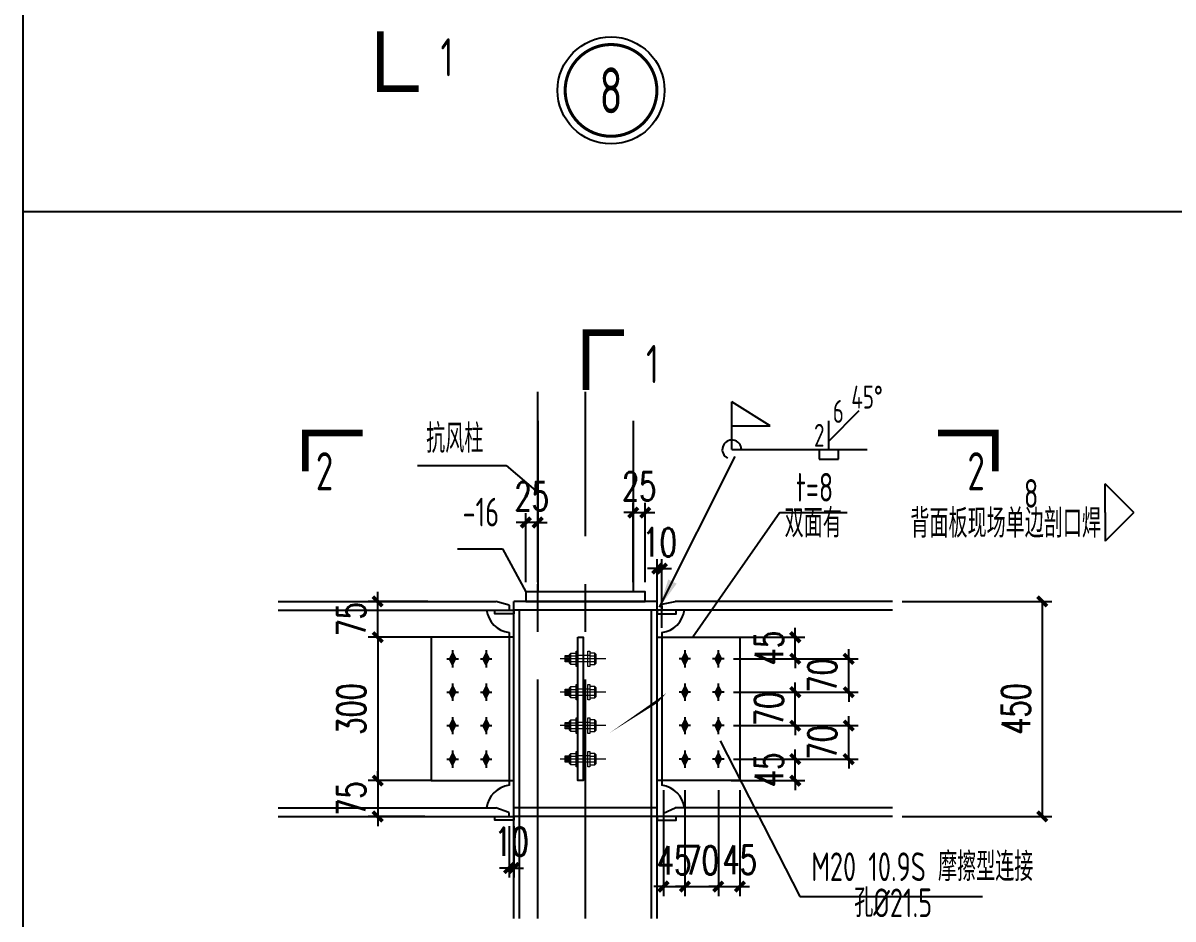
# Model space of a CAD drawing. Extents: x 180850 to 1399066, y 113487 to 334416.
# Drawn here: x 1336125 to 1348159, y 140558 to 149933 of the extents above; entities that cross this region are included whole.
import ezdxf
from ezdxf.enums import TextEntityAlignment as Align

# ---------------------------------------------------------------- set-up
doc = ezdxf.new("R2010")
doc.units = 0
doc.header["$LTSCALE"] = 1000
doc.linetypes.add('0$0$CENTERX2', pattern=[4, 2.5, -0.5, 0.5, -0.5])
doc.linetypes.add('ACAD_ISO02W100', pattern=[15, 12, -3])
doc.layers.add('6', color=253, linetype='Continuous', lineweight=13)
doc.layers.add('螺栓', color=15, linetype='Continuous', lineweight=18)
for name, color, linetype in [('AXIS', 3, 'Continuous'), ('BOLT', 251, 'Continuous'), ('DOTE', 1, 'Continuous'), ('GL', 150, 'Continuous'), ('GZ', 50, 'Continuous'), ('PUB_DIM', 3, 'Continuous'), ('PUB_TEXT', 7, 'Continuous'), ('PZ', 202, 'Continuous'), ('TEXT', 7, 'Continuous'), ('THIN', 7, 'Continuous'), ('WELD', 7, 'Continuous'), ('YCX', 90, 'Continuous')]:
    doc.layers.add(name, color=color, linetype=linetype)
doc.styles.add('_TCH_DIM_T3', font='SIMPLEX', dxfattribs={"width": 0.705882, "bigfont": 'GBCBIG'})
doc.styles.get("Standard").update_dxf_attribs({"font": 'gbenor.shx', "bigfont": 'gbcbig.shx'})
doc.styles.add('TSSD_Label', font='tssdeng.shx', dxfattribs={"width": 0.7, "bigfont": 'hztxt.shx'})
doc.styles.add('TSSD_Norm', font='tssdeng.shx', dxfattribs={"bigfont": 'hztxt.shx'})
doc.styles.add('TSSD_Num', font='Tssdeng.shx', dxfattribs={"width": 0.7, "bigfont": 'hztxt.shx'})
doc.styles.add('标准字体', font='tssdeng.shx', dxfattribs={"width": 0.7, "bigfont": 'tssdchn.shx'})
doc.dimstyles.new('TCH_100_5', dxfattribs={"dimtxt": 297.5, "dimasz": 100, "dimexe": 100, "dimexo": 100, "dimgap": 126.25, "dimtad": 1, "dimdec": 0, "dimlfac": 0.2, "dimzin": 0, "dimdsep": 46, "dimtxsty": '_TCH_DIM_T3', "dimblk": 'ARCHTICK', "dimcen": 0.09, "dimclrd": 126, "dimclre": 126, "dimclrt": 7, "dimazin": 2, "dimtfac": 1, "dimtdec": 0, "dimtix": 1, "dimtmove": 2, "dimatfit": 3, "dimfxl": 1, "dimtolj": 1, "dimtzin": 0, "dimarcsym": 0})
doc.dimstyles.new('TSSD_LEADER_STYLE_300.0', dxfattribs={"dimtxt": 0.18, "dimasz": 300, "dimexe": 0.18, "dimexo": 0.0625, "dimgap": 0.09, "dimtad": 0, "dimtih": 1, "dimtoh": 1, "dimdec": 4, "dimzin": 0, "dimdsep": 46, "dimtxsty": 'Standard', "dimcen": 0.09, "dimadec": 0, "dimazin": 0, "dimtfac": 1, "dimtdec": 4, "dimtofl": 0, "dimtmove": 0, "dimatfit": 3, "dimfxl": 1, "dimtolj": 1, "dimtzin": 0, "dimarcsym": 0})
pattern_1 = [(90, (1562826.216, -429073.747), (-21.2343996, 9e-12), []), (90, (1562815.599, -429073.747), (-21.2343996, 9e-12), [10.6171998, -5.3085999])]
pattern_2 = [(90, (1562826.216, -429073.747), (-21.2343996, 9e-12), []), (90, (1562815.599, -429073.747), (-21.2343996, 9e-12), [10.6171998, -5.3085999])]
pattern_3 = [(90, (1562826.216, -430123.747), (-21.2343996, 9e-12), []), (90, (1562815.599, -430123.747), (-21.2343996, 9e-12), [10.6171998, -5.3085999])]
pattern_4 = [(90, (1562826.216, -430123.747), (-21.2343996, 9e-12), []), (90, (1562815.599, -430123.747), (-21.2343996, 9e-12), [10.6171998, -5.3085999])]
pattern_5 = [(90, (1562826.216, -429423.747), (-21.2343996, 9e-12), []), (90, (1562815.599, -429423.747), (-21.2343996, 9e-12), [10.6171998, -5.3085999])]
pattern_6 = [(90, (1562826.216, -429423.747), (-21.2343996, 9e-12), []), (90, (1562815.599, -429423.747), (-21.2343996, 9e-12), [10.6171998, -5.3085999])]
pattern_7 = [(90, (1562826.216, -429773.747), (-21.2343996, 9e-12), []), (90, (1562815.599, -429773.747), (-21.2343996, 9e-12), [10.6171998, -5.3085999])]
pattern_8 = [(90, (1562826.216, -429773.747), (-21.2343996, 9e-12), []), (90, (1562815.599, -429773.747), (-21.2343996, 9e-12), [10.6171998, -5.3085999])]

# ---------------------------------------------------------------- blocks, each defined once
blk = doc.blocks.new('ts_idx2')
at = {"color": 0, "linetype": 'ByBlock', "lineweight": -2, "const_width": 0.0333}
blk.add_lwpolyline([(-0.5, 0, 1), (0.5, 0, 1)], format="xyb", close=True, dxfattribs=at)
at = {"color": 0, "linetype": 'ByBlock', "lineweight": -2}
blk.add_circle((0, 0), 0.583, dxfattribs=at)
at = {"color": 0, "linetype": 'ByBlock', "lineweight": -2, "style": 'TSSD_Num', "width": 0.7}
blk.add_attdef('A', text='', height=0.5, dxfattribs=at).set_placement((0, 0), align=Align.MIDDLE_CENTER)
blk = doc.blocks.new('_WELD001')
at = {"linetype": 'ByBlock'}
h = blk.add_hatch(color=0, dxfattribs=at)
h.paths.add_polyline_path([(0.8, 0.5), (0, 1), (0, 0.5)], flags=16)
edge = h.paths.add_edge_path()
edge.add_line((0.8, 0.5), (0, 1))
edge.add_line((0, 0.5), (0.8, 0.5))
edge.add_line((0, 0), (0, 1))
at = {"color": 0, "linetype": 'ByBlock'}
for p, q in [((0, 0), (0, 1)), ((0.8, 0.5), (0, 1)), ((0, 0.5), (0.8, 0.5))]:
    blk.add_line(p, q, dxfattribs=at)
blk = doc.blocks.new('_WELD008')
at = {"color": 0, "linetype": 'ByBlock'}
for p, q in [((0, 0.3), (1.061, 1.361)), ((0, 0), (0, 1))]:
    blk.add_line(p, q, dxfattribs=at)
for tag, p in [('C', (1.286, 1.416)), ('B', (0.288, 0.856)), ('A', (-0.303, -0.009))]:
    blk.add_attdef(tag, text='', height=0.8, dxfattribs=at).set_placement(p, align=Align.CENTER)
blk = doc.blocks.new('_WELD002')
at = {"color": 0, "linetype": 'ByBlock'}
for p, q in [((0.5, 1), (0, 1)), ((0.5, 0), (0.5, 1)), ((0, 0), (0.5, 0))]:
    blk.add_line(p, q, dxfattribs=at)
blk = doc.blocks.new('_ArchTick')
at = {"color": 0, "linetype": 'ByBlock', "const_width": 0.4}
blk.add_lwpolyline([(-0.5, -0.5), (0.5, 0.5)], dxfattribs=at)
blk = doc.blocks.new('*D1509')
at = {"layer": 'AXIS', "color": 126, "linetype": 'ByBlock', "lineweight": -2, "transparency": 16777216}
for p, q in [((1345325, 143881), (1346891, 143881)), ((1346791, 143881), (1346791, 141631)), ((1345325, 141631), (1346891, 141631))]:
    blk.add_line(p, q, dxfattribs=at)
at = {"layer": 'Defpoints', "color": 0, "linetype": 'ByBlock', "transparency": 16777216}
for p in [(1345225, 143881), (1345225, 141631), (1346791, 141631)]:
    blk.add_point(p, dxfattribs=at)
at = {"layer": 'AXIS', "color": 126, "linetype": 'ByBlock', "lineweight": -2, "transparency": 16777216, "xscale": 100, "yscale": 100, "zscale": 100}
for p, rotation in [((1346791, 143881), 90), ((1346791, 141631), 270)]:
    blk.add_blockref('_ArchTick', p, dxfattribs=dict(at, rotation=rotation))
at = {"layer": 'AXIS', "color": 7, "linetype": 'ByBlock', "transparency": 16777216, "insert": (1346516, 142756), "char_height": 297.5, "attachment_point": 5, "rotation": 90, "style": '_TCH_DIM_T3'}
blk.add_mtext('\\A1;450', dxfattribs=at)
blk = doc.blocks.new('*D1510')
at = {"layer": 'AXIS', "color": 126, "linetype": 'ByBlock', "lineweight": -2, "transparency": 16777216}
for p, q in [((1342826, 141906), (1342826, 140797)), ((1343051, 141906), (1343051, 140797)), ((1342826, 140897), (1342726, 140897)), ((1342826, 140897), (1343051, 140897)), ((1343051, 140897), (1343151, 140897))]:
    blk.add_line(p, q, dxfattribs=at)
at = {"layer": 'Defpoints', "color": 0, "linetype": 'ByBlock', "transparency": 16777216}
for p in [(1342826, 142006), (1343051, 142006), (1343051, 140897)]:
    blk.add_point(p, dxfattribs=at)
at = {"layer": 'AXIS', "color": 126, "linetype": 'ByBlock', "lineweight": -2, "transparency": 16777216, "xscale": 100, "yscale": 100, "zscale": 100}
blk.add_blockref('_ArchTick', (1342826, 140897), dxfattribs=at)
at = {"layer": 'AXIS', "color": 126, "linetype": 'ByBlock', "lineweight": -2, "transparency": 16777216, "xscale": 100, "yscale": 100, "zscale": 100, "rotation": 180}
blk.add_blockref('_ArchTick', (1343051, 140897), dxfattribs=at)
at = {"layer": 'AXIS', "color": 7, "linetype": 'ByBlock', "transparency": 16777216, "insert": (1342938, 141172), "char_height": 297.5, "attachment_point": 5, "style": '_TCH_DIM_T3'}
blk.add_mtext('\\A1;45', dxfattribs=at)
blk = doc.blocks.new('*D1511')
at = {"layer": 'AXIS', "color": 126, "linetype": 'ByBlock', "lineweight": -2, "transparency": 16777216}
for p, q in [((1343401, 141906), (1343401, 140797)), ((1343626, 141906), (1343626, 140797)), ((1343401, 140897), (1343301, 140897)), ((1343401, 140897), (1343626, 140897)), ((1343626, 140897), (1343726, 140897))]:
    blk.add_line(p, q, dxfattribs=at)
at = {"layer": 'Defpoints', "color": 0, "linetype": 'ByBlock', "transparency": 16777216}
for p in [(1343401, 142006), (1343626, 142006), (1343626, 140897)]:
    blk.add_point(p, dxfattribs=at)
at = {"layer": 'AXIS', "color": 126, "linetype": 'ByBlock', "lineweight": -2, "transparency": 16777216, "xscale": 100, "yscale": 100, "zscale": 100}
blk.add_blockref('_ArchTick', (1343401, 140897), dxfattribs=at)
at = {"layer": 'AXIS', "color": 126, "linetype": 'ByBlock', "lineweight": -2, "transparency": 16777216, "xscale": 100, "yscale": 100, "zscale": 100, "rotation": 180}
blk.add_blockref('_ArchTick', (1343626, 140897), dxfattribs=at)
at = {"layer": 'AXIS', "color": 7, "linetype": 'ByBlock', "transparency": 16777216, "insert": (1343626, 141177), "char_height": 297.5, "attachment_point": 5, "style": '_TCH_DIM_T3'}
blk.add_mtext('\\A1;45', dxfattribs=at)
blk = doc.blocks.new('*D1512')
at = {"layer": 'AXIS', "color": 126, "linetype": 'ByBlock', "lineweight": -2, "transparency": 16777216}
for p, q in [((1343051, 141906), (1343051, 140797)), ((1343401, 141906), (1343401, 140797)), ((1343051, 140897), (1342951, 140897)), ((1343051, 140897), (1343401, 140897)), ((1343401, 140897), (1343501, 140897))]:
    blk.add_line(p, q, dxfattribs=at)
at = {"layer": 'Defpoints', "color": 0, "linetype": 'ByBlock', "transparency": 16777216}
for p in [(1343051, 142006), (1343401, 142006), (1343401, 140897)]:
    blk.add_point(p, dxfattribs=at)
at = {"layer": 'AXIS', "color": 126, "linetype": 'ByBlock', "lineweight": -2, "transparency": 16777216, "xscale": 100, "yscale": 100, "zscale": 100}
blk.add_blockref('_ArchTick', (1343051, 140897), dxfattribs=at)
at = {"layer": 'AXIS', "color": 126, "linetype": 'ByBlock', "lineweight": -2, "transparency": 16777216, "xscale": 100, "yscale": 100, "zscale": 100, "rotation": 180}
blk.add_blockref('_ArchTick', (1343401, 140897), dxfattribs=at)
at = {"layer": 'AXIS', "color": 7, "linetype": 'ByBlock', "transparency": 16777216, "insert": (1343226, 141172), "char_height": 297.5, "attachment_point": 5, "style": '_TCH_DIM_T3'}
blk.add_mtext('\\A1;70', dxfattribs=at)
blk = doc.blocks.new('*D1513')
at = {"layer": 'AXIS', "color": 126, "linetype": 'ByBlock', "lineweight": -2, "transparency": 16777216}
for p, q in [((1342761, 143606), (1342761, 144324)), ((1342811, 143606), (1342811, 144324)), ((1342761, 144224), (1342661, 144224)), ((1342761, 144224), (1342811, 144224)), ((1342811, 144224), (1342911, 144224))]:
    blk.add_line(p, q, dxfattribs=at)
at = {"layer": 'Defpoints', "color": 0, "linetype": 'ByBlock', "transparency": 16777216}
for p in [(1342811, 144224), (1342761, 143506), (1342811, 143506)]:
    blk.add_point(p, dxfattribs=at)
at = {"layer": 'AXIS', "color": 126, "linetype": 'ByBlock', "lineweight": -2, "transparency": 16777216, "xscale": 100, "yscale": 100, "zscale": 100}
blk.add_blockref('_ArchTick', (1342761, 144224), dxfattribs=at)
at = {"layer": 'AXIS', "color": 126, "linetype": 'ByBlock', "lineweight": -2, "transparency": 16777216, "xscale": 100, "yscale": 100, "zscale": 100, "rotation": 180}
blk.add_blockref('_ArchTick', (1342811, 144224), dxfattribs=at)
at = {"layer": 'AXIS', "color": 7, "linetype": 'ByBlock', "transparency": 16777216, "insert": (1342786, 144499), "char_height": 297.5, "attachment_point": 5, "style": '_TCH_DIM_T3'}
blk.add_mtext('\\A1;10', dxfattribs=at)
blk = doc.blocks.new('*D1514')
at = {"layer": 'AXIS', "color": 126, "linetype": 'ByBlock', "lineweight": -2, "transparency": 16777216}
for p, q in [((1344206, 142231), (1344206, 142331)), ((1343561, 142231), (1344306, 142231)), ((1344206, 142006), (1344206, 142231)), ((1343534, 142006), (1344306, 142006)), ((1344206, 142006), (1344206, 141906))]:
    blk.add_line(p, q, dxfattribs=at)
at = {"layer": 'Defpoints', "color": 0, "linetype": 'ByBlock', "transparency": 16777216}
for p in [(1343461, 142231), (1344206, 142231), (1343434, 142006)]:
    blk.add_point(p, dxfattribs=at)
at = {"layer": 'AXIS', "color": 126, "linetype": 'ByBlock', "lineweight": -2, "transparency": 16777216, "xscale": 100, "yscale": 100, "zscale": 100}
for p, rotation in [((1344206, 142231), 270), ((1344206, 142006), 90)]:
    blk.add_blockref('_ArchTick', p, dxfattribs=dict(at, rotation=rotation))
at = {"layer": 'AXIS', "color": 7, "linetype": 'ByBlock', "transparency": 16777216, "insert": (1343931, 142118), "char_height": 297.5, "attachment_point": 5, "rotation": 90, "style": '_TCH_DIM_T3'}
blk.add_mtext('\\A1;45', dxfattribs=at)
blk = doc.blocks.new('*D1515')
at = {"layer": 'AXIS', "color": 126, "linetype": 'ByBlock', "lineweight": -2, "transparency": 16777216}
for p, q in [((1344765, 142581), (1344765, 142681)), ((1343561, 142581), (1344865, 142581)), ((1344765, 142231), (1344765, 142581)), ((1343561, 142231), (1344865, 142231)), ((1344765, 142231), (1344765, 142131))]:
    blk.add_line(p, q, dxfattribs=at)
at = {"layer": 'Defpoints', "color": 0, "linetype": 'ByBlock', "transparency": 16777216}
for p in [(1343461, 142581), (1344765, 142581), (1343461, 142231)]:
    blk.add_point(p, dxfattribs=at)
at = {"layer": 'AXIS', "color": 126, "linetype": 'ByBlock', "lineweight": -2, "transparency": 16777216, "xscale": 100, "yscale": 100, "zscale": 100}
for p, rotation in [((1344765, 142581), 270), ((1344765, 142231), 90)]:
    blk.add_blockref('_ArchTick', p, dxfattribs=dict(at, rotation=rotation))
at = {"layer": 'AXIS', "color": 7, "linetype": 'ByBlock', "transparency": 16777216, "insert": (1344490, 142406), "char_height": 297.5, "attachment_point": 5, "rotation": 90, "style": '_TCH_DIM_T3'}
blk.add_mtext('\\A1;70', dxfattribs=at)
blk = doc.blocks.new('*D1516')
at = {"layer": 'AXIS', "color": 126, "linetype": 'ByBlock', "lineweight": -2, "transparency": 16777216}
for p, q in [((1344206, 142931), (1344206, 143031)), ((1343561, 142931), (1344306, 142931)), ((1344206, 142581), (1344206, 142931)), ((1343561, 142581), (1344306, 142581)), ((1344206, 142581), (1344206, 142481))]:
    blk.add_line(p, q, dxfattribs=at)
at = {"layer": 'Defpoints', "color": 0, "linetype": 'ByBlock', "transparency": 16777216}
for p in [(1343461, 142931), (1344206, 142931), (1343461, 142581)]:
    blk.add_point(p, dxfattribs=at)
at = {"layer": 'AXIS', "color": 126, "linetype": 'ByBlock', "lineweight": -2, "transparency": 16777216, "xscale": 100, "yscale": 100, "zscale": 100}
for p, rotation in [((1344206, 142931), 270), ((1344206, 142581), 90)]:
    blk.add_blockref('_ArchTick', p, dxfattribs=dict(at, rotation=rotation))
at = {"layer": 'AXIS', "color": 7, "linetype": 'ByBlock', "transparency": 16777216, "insert": (1343931, 142756), "char_height": 297.5, "attachment_point": 5, "rotation": 90, "style": '_TCH_DIM_T3'}
blk.add_mtext('\\A1;70', dxfattribs=at)
blk = doc.blocks.new('*D1517')
at = {"layer": 'AXIS', "color": 126, "linetype": 'ByBlock', "lineweight": -2, "transparency": 16777216}
for p, q in [((1344765, 143281), (1344765, 143381)), ((1343561, 143281), (1344865, 143281)), ((1344765, 142931), (1344765, 143281)), ((1343561, 142931), (1344865, 142931)), ((1344765, 142931), (1344765, 142831))]:
    blk.add_line(p, q, dxfattribs=at)
at = {"layer": 'Defpoints', "color": 0, "linetype": 'ByBlock', "transparency": 16777216}
for p in [(1343461, 143281), (1344765, 143281), (1343461, 142931)]:
    blk.add_point(p, dxfattribs=at)
at = {"layer": 'AXIS', "color": 126, "linetype": 'ByBlock', "lineweight": -2, "transparency": 16777216, "xscale": 100, "yscale": 100, "zscale": 100}
for p, rotation in [((1344765, 143281), 270), ((1344765, 142931), 90)]:
    blk.add_blockref('_ArchTick', p, dxfattribs=dict(at, rotation=rotation))
at = {"layer": 'AXIS', "color": 7, "linetype": 'ByBlock', "transparency": 16777216, "insert": (1344490, 143106), "char_height": 297.5, "attachment_point": 5, "rotation": 90, "style": '_TCH_DIM_T3'}
blk.add_mtext('\\A1;70', dxfattribs=at)
blk = doc.blocks.new('*D1518')
at = {"layer": 'AXIS', "color": 126, "linetype": 'ByBlock', "lineweight": -2, "transparency": 16777216}
for p, q in [((1344206, 143506), (1344206, 143606)), ((1343561, 143506), (1344306, 143506)), ((1344206, 143281), (1344206, 143506)), ((1343561, 143281), (1344306, 143281)), ((1344206, 143281), (1344206, 143181))]:
    blk.add_line(p, q, dxfattribs=at)
at = {"layer": 'Defpoints', "color": 0, "linetype": 'ByBlock', "transparency": 16777216}
for p in [(1343461, 143506), (1344206, 143506), (1343461, 143281)]:
    blk.add_point(p, dxfattribs=at)
at = {"layer": 'AXIS', "color": 126, "linetype": 'ByBlock', "lineweight": -2, "transparency": 16777216, "xscale": 100, "yscale": 100, "zscale": 100}
for p, rotation in [((1344206, 143506), 270), ((1344206, 143281), 90)]:
    blk.add_blockref('_ArchTick', p, dxfattribs=dict(at, rotation=rotation))
at = {"layer": 'AXIS', "color": 7, "linetype": 'ByBlock', "transparency": 16777216, "insert": (1343931, 143393), "char_height": 297.5, "attachment_point": 5, "rotation": 90, "style": '_TCH_DIM_T3'}
blk.add_mtext('\\A1;45', dxfattribs=at)
blk = doc.blocks.new('*D1519')
at = {"layer": 'AXIS', "color": 126, "linetype": 'ByBlock', "lineweight": -2, "transparency": 16777216}
for p, q in [((1340407, 143506), (1339736, 143506)), ((1339836, 143506), (1339836, 142006)), ((1340407, 142006), (1339736, 142006))]:
    blk.add_line(p, q, dxfattribs=at)
at = {"layer": 'Defpoints', "color": 0, "linetype": 'ByBlock', "transparency": 16777216}
for p in [(1340507, 143506), (1339836, 142006), (1340507, 142006)]:
    blk.add_point(p, dxfattribs=at)
at = {"layer": 'AXIS', "color": 126, "linetype": 'ByBlock', "lineweight": -2, "transparency": 16777216, "xscale": 100, "yscale": 100, "zscale": 100}
for p, rotation in [((1339836, 143506), 90), ((1339836, 142006), 270)]:
    blk.add_blockref('_ArchTick', p, dxfattribs=dict(at, rotation=rotation))
at = {"layer": 'AXIS', "color": 7, "linetype": 'ByBlock', "transparency": 16777216, "insert": (1339561, 142756), "char_height": 297.5, "attachment_point": 5, "rotation": 90, "style": '_TCH_DIM_T3'}
blk.add_mtext('\\A1;300', dxfattribs=at)
blk = doc.blocks.new('*D1520')
at = {"layer": 'AXIS', "color": 126, "linetype": 'ByBlock', "lineweight": -2, "transparency": 16777216}
for p, q in [((1339836, 143881), (1339836, 143981)), ((1340362, 143881), (1339736, 143881)), ((1339836, 143506), (1339836, 143881)), ((1340407, 143506), (1339736, 143506)), ((1339836, 143506), (1339836, 143406))]:
    blk.add_line(p, q, dxfattribs=at)
at = {"layer": 'Defpoints', "color": 0, "linetype": 'ByBlock', "transparency": 16777216}
for p in [(1339836, 143881), (1340462, 143881), (1340507, 143506)]:
    blk.add_point(p, dxfattribs=at)
at = {"layer": 'AXIS', "color": 126, "linetype": 'ByBlock', "lineweight": -2, "transparency": 16777216, "xscale": 100, "yscale": 100, "zscale": 100}
for p, rotation in [((1339836, 143881), 270), ((1339836, 143506), 90)]:
    blk.add_blockref('_ArchTick', p, dxfattribs=dict(at, rotation=rotation))
at = {"layer": 'AXIS', "color": 7, "linetype": 'ByBlock', "transparency": 16777216, "insert": (1339561, 143693), "char_height": 297.5, "attachment_point": 5, "rotation": 90, "style": '_TCH_DIM_T3'}
blk.add_mtext('\\A1;75', dxfattribs=at)
blk = doc.blocks.new('*D1521')
at = {"layer": 'AXIS', "color": 126, "linetype": 'ByBlock', "lineweight": -2, "transparency": 16777216}
for p, q in [((1340347, 142006), (1339736, 142006)), ((1339836, 142006), (1339836, 142106)), ((1339836, 142006), (1339836, 141631)), ((1340329, 141631), (1339736, 141631)), ((1339836, 141631), (1339836, 141531))]:
    blk.add_line(p, q, dxfattribs=at)
at = {"layer": 'Defpoints', "color": 0, "linetype": 'ByBlock', "transparency": 16777216}
for p in [(1340447, 142006), (1339836, 141631), (1340429, 141631)]:
    blk.add_point(p, dxfattribs=at)
at = {"layer": 'AXIS', "color": 126, "linetype": 'ByBlock', "lineweight": -2, "transparency": 16777216, "xscale": 100, "yscale": 100, "zscale": 100}
for p, rotation in [((1339836, 142006), 270), ((1339836, 141631), 90)]:
    blk.add_blockref('_ArchTick', p, dxfattribs=dict(at, rotation=rotation))
at = {"layer": 'AXIS', "color": 7, "linetype": 'ByBlock', "transparency": 16777216, "insert": (1339561, 141818), "char_height": 297.5, "attachment_point": 5, "rotation": 90, "style": '_TCH_DIM_T3'}
blk.add_mtext('\\A1;75', dxfattribs=at)
blk = doc.blocks.new('*D1522')
at = {"layer": 'AXIS', "color": 126, "linetype": 'ByBlock', "lineweight": -2, "transparency": 16777216}
for p, q in [((1341211, 141531), (1341211, 140991)), ((1341261, 141531), (1341261, 140991)), ((1341211, 141091), (1341111, 141091)), ((1341211, 141091), (1341261, 141091)), ((1341261, 141091), (1341361, 141091))]:
    blk.add_line(p, q, dxfattribs=at)
at = {"layer": 'Defpoints', "color": 0, "linetype": 'ByBlock', "transparency": 16777216}
for p in [(1341211, 141631), (1341261, 141631), (1341261, 141091)]:
    blk.add_point(p, dxfattribs=at)
at = {"layer": 'AXIS', "color": 126, "linetype": 'ByBlock', "lineweight": -2, "transparency": 16777216, "xscale": 100, "yscale": 100, "zscale": 100}
blk.add_blockref('_ArchTick', (1341211, 141091), dxfattribs=at)
at = {"layer": 'AXIS', "color": 126, "linetype": 'ByBlock', "lineweight": -2, "transparency": 16777216, "xscale": 100, "yscale": 100, "zscale": 100, "rotation": 180}
blk.add_blockref('_ArchTick', (1341261, 141091), dxfattribs=at)
at = {"layer": 'AXIS', "color": 7, "linetype": 'ByBlock', "transparency": 16777216, "insert": (1341236, 141366), "char_height": 297.5, "attachment_point": 5, "style": '_TCH_DIM_T3'}
blk.add_mtext('\\A1;10', dxfattribs=at)
blk = doc.blocks.new('*D1749')
at = {"layer": 'AXIS', "color": 126, "linetype": 'ByBlock', "lineweight": -2, "transparency": 16777216}
for p, q in [((1341386, 144081), (1341386, 144806)), ((1341511, 144081), (1341511, 144806)), ((1341386, 144706), (1341286, 144706)), ((1341511, 144706), (1341386, 144706)), ((1341511, 144706), (1341611, 144706))]:
    blk.add_line(p, q, dxfattribs=at)
at = {"layer": 'Defpoints', "color": 0, "linetype": 'ByBlock', "transparency": 16777216}
for p in [(1341386, 144706), (1341386, 143981), (1341511, 143981)]:
    blk.add_point(p, dxfattribs=at)
at = {"layer": 'AXIS', "color": 126, "linetype": 'ByBlock', "lineweight": -2, "transparency": 16777216, "xscale": 100, "yscale": 100, "zscale": 100}
blk.add_blockref('_ArchTick', (1341386, 144706), dxfattribs=at)
at = {"layer": 'AXIS', "color": 126, "linetype": 'ByBlock', "lineweight": -2, "transparency": 16777216, "xscale": 100, "yscale": 100, "zscale": 100, "rotation": 180}
blk.add_blockref('_ArchTick', (1341511, 144706), dxfattribs=at)
at = {"layer": 'AXIS', "color": 7, "linetype": 'ByBlock', "transparency": 16777216, "insert": (1341448, 144981), "char_height": 297.5, "attachment_point": 5, "style": '_TCH_DIM_T3'}
blk.add_mtext('\\A1;25', dxfattribs=at)
blk = doc.blocks.new('*D1750')
at = {"layer": 'AXIS', "color": 126, "linetype": 'ByBlock', "lineweight": -2, "transparency": 16777216}
for p, q in [((1342511, 144081), (1342511, 144911)), ((1342636, 144081), (1342636, 144911)), ((1342511, 144811), (1342411, 144811)), ((1342511, 144811), (1342636, 144811)), ((1342636, 144811), (1342736, 144811))]:
    blk.add_line(p, q, dxfattribs=at)
at = {"layer": 'Defpoints', "color": 0, "linetype": 'ByBlock', "transparency": 16777216}
for p in [(1342636, 144811), (1342511, 143981), (1342636, 143981)]:
    blk.add_point(p, dxfattribs=at)
at = {"layer": 'AXIS', "color": 126, "linetype": 'ByBlock', "lineweight": -2, "transparency": 16777216, "xscale": 100, "yscale": 100, "zscale": 100}
blk.add_blockref('_ArchTick', (1342511, 144811), dxfattribs=at)
at = {"layer": 'AXIS', "color": 126, "linetype": 'ByBlock', "lineweight": -2, "transparency": 16777216, "xscale": 100, "yscale": 100, "zscale": 100, "rotation": 180}
blk.add_blockref('_ArchTick', (1342636, 144811), dxfattribs=at)
at = {"layer": 'AXIS', "color": 7, "linetype": 'ByBlock', "transparency": 16777216, "insert": (1342573, 145086), "char_height": 297.5, "attachment_point": 5, "style": '_TCH_DIM_T3'}
blk.add_mtext('\\A1;25', dxfattribs=at)

msp = doc.modelspace()

# ---------------------------------------------------------------- hatches: boundary and pattern name
at = {"layer": 'BOLT'}
for points in [[(1340620.66, 143340.9), (1340590.66, 143280.9), (1340620.66, 143220.9), (1340650.66, 143280.9)], [(1340970.66, 143340.9), (1340940.66, 143280.9), (1340970.66, 143220.9), (1341000.66, 143280.9)], [(1343050.66, 143340.9), (1343080.66, 143280.9), (1343050.66, 143220.9), (1343020.66, 143280.9)], [(1343400.66, 143340.9), (1343430.66, 143280.9), (1343400.66, 143220.9), (1343370.66, 143280.9)], [(1340620.66, 142990.9), (1340590.66, 142930.9), (1340620.66, 142870.9), (1340650.66, 142930.9)], [(1340970.66, 142990.9), (1340940.66, 142930.9), (1340970.66, 142870.9), (1341000.66, 142930.9)], [(1343050.66, 142990.9), (1343080.66, 142930.9), (1343050.66, 142870.9), (1343020.66, 142930.9)], [(1343400.66, 142990.9), (1343430.66, 142930.9), (1343400.66, 142870.9), (1343370.66, 142930.9)], [(1340620.66, 142640.9), (1340590.66, 142580.9), (1340620.66, 142520.9), (1340650.66, 142580.9)], [(1340970.66, 142640.9), (1340940.66, 142580.9), (1340970.66, 142520.9), (1341000.66, 142580.9)], [(1343050.66, 142640.9), (1343080.66, 142580.9), (1343050.66, 142520.9), (1343020.66, 142580.9)], [(1343400.66, 142640.9), (1343430.66, 142580.9), (1343400.66, 142520.9), (1343370.66, 142580.9)], [(1340620.66, 142290.9), (1340590.66, 142230.9), (1340620.66, 142170.9), (1340650.66, 142230.9)], [(1340970.66, 142290.9), (1340940.66, 142230.9), (1340970.66, 142170.9), (1341000.66, 142230.9)], [(1343050.66, 142290.9), (1343080.66, 142230.9), (1343050.66, 142170.9), (1343020.66, 142230.9)], [(1343400.66, 142290.9), (1343430.66, 142230.9), (1343400.66, 142170.9), (1343370.66, 142230.9)]]:
    msp.add_hatch(color=256, dxfattribs=at).paths.add_polyline_path(points)
at = {"layer": '螺栓'}
h = msp.add_hatch(dxfattribs=at)
h.set_pattern_fill('BRASS', color=256, scale=3.344, angle=90, style=0)
h.set_pattern_definition(pattern_1)
h.paths.add_polyline_path([(1341844.57, 143314.34), (1341798.76, 143314.34), (1341798.76, 143247.46), (1341844.57, 143247.46)])
h = msp.add_hatch(dxfattribs=at)
h.set_pattern_fill('BRASS', color=256, scale=3.344, angle=90, style=0)
h.set_pattern_definition(pattern_2)
h.paths.add_polyline_path([(1341844.57, 143314.34), (1341798.76, 143314.34), (1341798.76, 143247.46), (1341844.57, 143247.46)])
h = msp.add_hatch(dxfattribs=at)
h.set_pattern_fill('BRASS', color=256, scale=3.344, angle=90, style=0)
h.set_pattern_definition(pattern_1)
h.paths.add_polyline_path([(1341844.57, 143314.34), (1341798.76, 143314.34), (1341798.76, 143247.46), (1341844.57, 143247.46)])
h = msp.add_hatch(dxfattribs=at)
h.set_pattern_fill('BRASS', color=256, scale=3.344, angle=90, style=0)
h.set_pattern_definition(pattern_2)
h.paths.add_polyline_path([(1341844.57, 143314.34), (1341798.76, 143314.34), (1341798.76, 143247.46), (1341844.57, 143247.46)])
h = msp.add_hatch(dxfattribs=at)
h.set_pattern_fill('BRASS', color=256, scale=3.344, angle=90, style=0)
h.set_pattern_definition(pattern_5)
h.paths.add_polyline_path([(1341844.57, 142964.34), (1341798.76, 142964.34), (1341798.76, 142897.46), (1341844.57, 142897.46)])
h = msp.add_hatch(dxfattribs=at)
h.set_pattern_fill('BRASS', color=256, scale=3.344, angle=90, style=0)
h.set_pattern_definition(pattern_6)
h.paths.add_polyline_path([(1341844.57, 142964.34), (1341798.76, 142964.34), (1341798.76, 142897.46), (1341844.57, 142897.46)])
h = msp.add_hatch(dxfattribs=at)
h.set_pattern_fill('BRASS', color=256, scale=3.344, angle=90, style=0)
h.set_pattern_definition(pattern_5)
h.paths.add_polyline_path([(1341844.57, 142964.34), (1341798.76, 142964.34), (1341798.76, 142897.46), (1341844.57, 142897.46)])
h = msp.add_hatch(dxfattribs=at)
h.set_pattern_fill('BRASS', color=256, scale=3.344, angle=90, style=0)
h.set_pattern_definition(pattern_6)
h.paths.add_polyline_path([(1341844.57, 142964.34), (1341798.76, 142964.34), (1341798.76, 142897.46), (1341844.57, 142897.46)])
h = msp.add_hatch(dxfattribs=at)
h.set_pattern_fill('BRASS', color=256, scale=3.344, angle=90, style=0)
h.set_pattern_definition(pattern_7)
h.paths.add_polyline_path([(1341844.57, 142614.34), (1341798.76, 142614.34), (1341798.76, 142547.46), (1341844.57, 142547.46)])
h = msp.add_hatch(dxfattribs=at)
h.set_pattern_fill('BRASS', color=256, scale=3.344, angle=90, style=0)
h.set_pattern_definition(pattern_8)
h.paths.add_polyline_path([(1341844.57, 142614.34), (1341798.76, 142614.34), (1341798.76, 142547.46), (1341844.57, 142547.46)])
h = msp.add_hatch(dxfattribs=at)
h.set_pattern_fill('BRASS', color=256, scale=3.344, angle=90, style=0)
h.set_pattern_definition(pattern_7)
h.paths.add_polyline_path([(1341844.57, 142614.34), (1341798.76, 142614.34), (1341798.76, 142547.46), (1341844.57, 142547.46)])
h = msp.add_hatch(dxfattribs=at)
h.set_pattern_fill('BRASS', color=256, scale=3.344, angle=90, style=0)
h.set_pattern_definition(pattern_8)
h.paths.add_polyline_path([(1341844.57, 142614.34), (1341798.76, 142614.34), (1341798.76, 142547.46), (1341844.57, 142547.46)])
h = msp.add_hatch(dxfattribs=at)
h.set_pattern_fill('BRASS', color=256, scale=3.344, angle=90, style=0)
h.set_pattern_definition(pattern_3)
h.paths.add_polyline_path([(1341844.57, 142264.34), (1341798.76, 142264.34), (1341798.76, 142197.46), (1341844.57, 142197.46)])
h = msp.add_hatch(dxfattribs=at)
h.set_pattern_fill('BRASS', color=256, scale=3.344, angle=90, style=0)
h.set_pattern_definition(pattern_4)
h.paths.add_polyline_path([(1341844.57, 142264.34), (1341798.76, 142264.34), (1341798.76, 142197.46), (1341844.57, 142197.46)])
h = msp.add_hatch(dxfattribs=at)
h.set_pattern_fill('BRASS', color=256, scale=3.344, angle=90, style=0)
h.set_pattern_definition(pattern_3)
h.paths.add_polyline_path([(1341844.57, 142264.34), (1341798.76, 142264.34), (1341798.76, 142197.46), (1341844.57, 142197.46)])
h = msp.add_hatch(dxfattribs=at)
h.set_pattern_fill('BRASS', color=256, scale=3.344, angle=90, style=0)
h.set_pattern_definition(pattern_4)
h.paths.add_polyline_path([(1341844.57, 142264.34), (1341798.76, 142264.34), (1341798.76, 142197.46), (1341844.57, 142197.46)])

# ---------------------------------------------------------------- linework, layer by layer
at = {"layer": '6', "linetype": 'ACAD_ISO02W100', "ltscale": 2}
for p, q in [((1342222.86, 143280.9), (1341745.12, 143280.9)), ((1342222.86, 142930.9), (1341745.12, 142930.9)), ((1342222.86, 142580.9), (1341745.12, 142580.9)), ((1342222.86, 142230.9), (1341745.12, 142230.9))]:
    msp.add_line(p, q, dxfattribs=at)
at = {"layer": 'AXIS'}
for p, q in [((1336124.67, 197803.17), (1336124.67, 136924.44)), ((1336124.67, 147959.33), (1390581.03, 147959.33))]:
    msp.add_line(p, q, dxfattribs=at)
at = {"layer": 'BOLT'}
for p, q in [((1340620.66, 143340.9), (1340590.66, 143280.9)), ((1340620.66, 143370.9), (1340620.66, 143190.9)), ((1340620.66, 143340.9), (1340650.66, 143280.9)), ((1340970.66, 143340.9), (1340940.66, 143280.9)), ((1340970.66, 143370.9), (1340970.66, 143190.9)), ((1340970.66, 143340.9), (1341000.66, 143280.9)), ((1343050.66, 143340.9), (1343020.66, 143280.9)), ((1343050.66, 143370.9), (1343050.66, 143190.9)), ((1343050.66, 143340.9), (1343080.66, 143280.9)), ((1343400.66, 143340.9), (1343370.66, 143280.9)), ((1343400.66, 143370.9), (1343400.66, 143190.9)), ((1343400.66, 143340.9), (1343430.66, 143280.9)), ((1340560.66, 143280.9), (1340680.66, 143280.9)), ((1340620.66, 143220.9), (1340590.66, 143280.9)), ((1340620.66, 143220.9), (1340650.66, 143280.9)), ((1340910.66, 143280.9), (1341030.66, 143280.9)), ((1340970.66, 143220.9), (1340940.66, 143280.9)), ((1340970.66, 143220.9), (1341000.66, 143280.9)), ((1343110.66, 143280.9), (1342990.66, 143280.9)), ((1343050.66, 143220.9), (1343020.66, 143280.9)), ((1343050.66, 143220.9), (1343080.66, 143280.9)), ((1343460.66, 143280.9), (1343340.66, 143280.9)), ((1343400.66, 143220.9), (1343370.66, 143280.9)), ((1343400.66, 143220.9), (1343430.66, 143280.9)), ((1340620.66, 142990.9), (1340590.66, 142930.9)), ((1340620.66, 143020.9), (1340620.66, 142840.9)), ((1340620.66, 142990.9), (1340650.66, 142930.9)), ((1340970.66, 142990.9), (1340940.66, 142930.9)), ((1340970.66, 143020.9), (1340970.66, 142840.9)), ((1340970.66, 142990.9), (1341000.66, 142930.9)), ((1343050.66, 142990.9), (1343020.66, 142930.9)), ((1343050.66, 143020.9), (1343050.66, 142840.9)), ((1343050.66, 142990.9), (1343080.66, 142930.9)), ((1343400.66, 142990.9), (1343370.66, 142930.9)), ((1343400.66, 143020.9), (1343400.66, 142840.9)), ((1343400.66, 142990.9), (1343430.66, 142930.9)), ((1340560.66, 142930.9), (1340680.66, 142930.9)), ((1340620.66, 142870.9), (1340590.66, 142930.9)), ((1340620.66, 142870.9), (1340650.66, 142930.9)), ((1340910.66, 142930.9), (1341030.66, 142930.9)), ((1340970.66, 142870.9), (1340940.66, 142930.9)), ((1340970.66, 142870.9), (1341000.66, 142930.9)), ((1343110.66, 142930.9), (1342990.66, 142930.9)), ((1343050.66, 142870.9), (1343020.66, 142930.9)), ((1343050.66, 142870.9), (1343080.66, 142930.9)), ((1343460.66, 142930.9), (1343340.66, 142930.9)), ((1343400.66, 142870.9), (1343370.66, 142930.9)), ((1343400.66, 142870.9), (1343430.66, 142930.9)), ((1340620.66, 142640.9), (1340590.66, 142580.9)), ((1340620.66, 142670.9), (1340620.66, 142490.9)), ((1340620.66, 142640.9), (1340650.66, 142580.9)), ((1340970.66, 142640.9), (1340940.66, 142580.9)), ((1340970.66, 142670.9), (1340970.66, 142490.9)), ((1340970.66, 142640.9), (1341000.66, 142580.9)), ((1343050.66, 142640.9), (1343020.66, 142580.9)), ((1343050.66, 142670.9), (1343050.66, 142490.9)), ((1343050.66, 142640.9), (1343080.66, 142580.9)), ((1343400.66, 142640.9), (1343370.66, 142580.9)), ((1343400.66, 142670.9), (1343400.66, 142490.9)), ((1343400.66, 142640.9), (1343430.66, 142580.9)), ((1340560.66, 142580.9), (1340680.66, 142580.9)), ((1340620.66, 142520.9), (1340590.66, 142580.9)), ((1340620.66, 142520.9), (1340650.66, 142580.9)), ((1340910.66, 142580.9), (1341030.66, 142580.9)), ((1340970.66, 142520.9), (1340940.66, 142580.9)), ((1340970.66, 142520.9), (1341000.66, 142580.9)), ((1343110.66, 142580.9), (1342990.66, 142580.9)), ((1343050.66, 142520.9), (1343020.66, 142580.9)), ((1343050.66, 142520.9), (1343080.66, 142580.9)), ((1343460.66, 142580.9), (1343340.66, 142580.9)), ((1343400.66, 142520.9), (1343370.66, 142580.9)), ((1343400.66, 142520.9), (1343430.66, 142580.9)), ((1340620.66, 142290.9), (1340590.66, 142230.9)), ((1340620.66, 142320.9), (1340620.66, 142140.9)), ((1340620.66, 142290.9), (1340650.66, 142230.9)), ((1340970.66, 142290.9), (1340940.66, 142230.9)), ((1340970.66, 142320.9), (1340970.66, 142140.9)), ((1340970.66, 142290.9), (1341000.66, 142230.9)), ((1343050.66, 142290.9), (1343020.66, 142230.9)), ((1343050.66, 142320.9), (1343050.66, 142140.9)), ((1343050.66, 142290.9), (1343080.66, 142230.9)), ((1343400.66, 142290.9), (1343370.66, 142230.9)), ((1343400.66, 142320.9), (1343400.66, 142140.9)), ((1343400.66, 142290.9), (1343430.66, 142230.9)), ((1340560.66, 142230.9), (1340680.66, 142230.9)), ((1340620.66, 142170.9), (1340590.66, 142230.9)), ((1340620.66, 142170.9), (1340650.66, 142230.9)), ((1340910.66, 142230.9), (1341030.66, 142230.9)), ((1340970.66, 142170.9), (1340940.66, 142230.9)), ((1340970.66, 142170.9), (1341000.66, 142230.9)), ((1343110.66, 142230.9), (1342990.66, 142230.9)), ((1343050.66, 142170.9), (1343020.66, 142230.9)), ((1343050.66, 142170.9), (1343080.66, 142230.9)), ((1343460.66, 142230.9), (1343340.66, 142230.9)), ((1343400.66, 142170.9), (1343370.66, 142230.9)), ((1343400.66, 142170.9), (1343430.66, 142230.9))]:
    msp.add_line(p, q, dxfattribs=at)
at = {"layer": 'DOTE', "color": 8, "linetype": '0$0$CENTERX2'}
for p, q in [((1341510.66, 140562.71), (1341510.66, 146073.46)), ((1342010.66, 140562.71), (1342010.66, 146073.46))]:
    msp.add_line(p, q, dxfattribs=at)
at = {"layer": 'GL'}
for p, q in [((1338796.23, 143880.9), (1341073.2, 143880.9)), ((1341210.66, 143840.36), (1341073.2, 143880.9)), ((1341210.66, 143840.36), (1341210.66, 143790.9)), ((1342810.66, 143836.33), (1342810.66, 143790.9)), ((1342810.7, 143853.22), (1342948.12, 143880.9)), ((1345225.09, 143880.9), (1342948.12, 143880.9)), ((1338796.23, 143790.9), (1341211.03, 143790.9)), ((1345225.09, 143790.9), (1342810.29, 143790.9)), ((1341210.66, 143555.07), (1341210.66, 141955.9)), ((1342810.66, 143555.07), (1342810.66, 141955.9)), ((1338796.23, 141720.9), (1341073.21, 141720.9)), ((1341208.32, 141671.57), (1341073.21, 141720.9)), ((1341208.32, 141671.57), (1341208.32, 141630.96)), ((1342760.66, 141720.9), (1341260.66, 141720.9)), ((1342825.66, 141666.16), (1342948.11, 141720.9)), ((1342825.66, 141666.16), (1342825.66, 141630.96)), ((1345225.09, 141720.9), (1342948.11, 141720.9)), ((1338796.23, 141630.9), (1341208.32, 141630.9)), ((1342760.66, 141630.9), (1341260.66, 141630.9)), ((1345225.09, 141630.9), (1342825.66, 141630.9))]:
    msp.add_line(p, q, dxfattribs=at)
for points in [[(1341260.66, 143790.9), (1341260.66, 143750.9), (1341060.66, 143750.9), (1341060.66, 143790.9)], [(1342760.66, 143790.9), (1342760.66, 143750.9), (1342960.66, 143750.9), (1342960.66, 143790.9)], [(1341260.66, 141630.9), (1341260.66, 141590.9), (1341060.66, 141590.9), (1341060.66, 141630.9)], [(1342760.66, 141630.9), (1342760.66, 141590.9), (1342960.66, 141590.9), (1342960.66, 141630.9)]]:
    msp.add_lwpolyline(points, close=True, dxfattribs=at)
for centre, radius, start, end in [((1341244.95, 143823.53), 270.64, 186.92371, 262.719954), ((1342773.85, 143828.29), 275.69, 277.672402, 352.206558), ((1341247.47, 141683.52), 275.69, 97.672402, 172.206564), ((1342773.85, 141683.52), 275.69, 7.793436, 82.327598)]:
    msp.add_arc(centre, radius, start, end, dxfattribs=at)
at = {"layer": 'GZ'}
for p, q in [((1341510.66, 145769.72), (1341510.66, 143980.9)), ((1342510.66, 145769.72), (1342510.66, 143980.9)), ((1341260.66, 140562.71), (1341260.66, 143880.9)), ((1342760.66, 143880.9), (1341260.66, 143880.9)), ((1342760.66, 140562.71), (1342760.66, 143880.9)), ((1342760.66, 143790.9), (1341260.66, 143790.9)), ((1341320.66, 140562.71), (1341320.66, 143790.9)), ((1342700.66, 140562.71), (1342700.66, 143790.9))]:
    msp.add_line(p, q, dxfattribs=at)
at = {"layer": 'PUB_DIM', "const_width": 70}
for points in [[(1339863.89, 149847.31), (1339863.89, 149247.31), (1340263.89, 149247.31)], [(1342014.57, 146091.22), (1342014.57, 146691.22), (1342414.57, 146691.22)], [(1339677.61, 145642.34), (1339077.61, 145642.34), (1339077.61, 145242.34)], [(1345700.99, 145642.34), (1346300.99, 145642.34), (1346300.99, 145242.34)]]:
    msp.add_lwpolyline(points, dxfattribs=at)
at = {"layer": 'PZ'}
for points in [[(1341385.66, 143880.9), (1342635.66, 143880.9), (1342635.66, 143980.9), (1341385.66, 143980.9)], [(1341260.66, 143505.9), (1340395.66, 143505.9), (1340395.66, 142005.9), (1341260.66, 142005.9)], [(1341932.33, 143505.9), (1341985.66, 143505.9), (1341985.66, 142005.9), (1341932.33, 142005.9)], [(1342760.66, 143505.9), (1343625.66, 143505.9), (1343625.66, 142005.9), (1342760.66, 142005.9)]]:
    msp.add_lwpolyline(points, close=True, dxfattribs=at)
at = {"layer": 'TEXT'}
for p, q in [((1347449.54, 144810.79), (1347449.54, 145110.79)), ((1347749.54, 144810.79), (1347449.54, 145110.79)), ((1347449.54, 144810.79), (1347449.54, 144510.79)), ((1347749.54, 144810.79), (1347449.54, 144510.79))]:
    msp.add_line(p, q, dxfattribs=at)
at = {"layer": 'THIN'}
msp.add_lwpolyline([(1342760.66, 142817.09, 0, 100, 0), (1343051.23, 143057.99, 0, 0, 0), (1345548.09, 144810.79, 0, 0, 0), (1347849.54, 144810.79, 0, 0, 0)], format="xyseb", dxfattribs=at)
at = {"layer": 'WELD'}
msp.add_line((1343542.07, 145469.08), (1344956.63, 145469.08), dxfattribs=at)
msp.add_arc((1343542.07, 145469.08), 100, 0, 243.380567, dxfattribs=at)
at = {"layer": 'YCX'}
for p, q in [((1340252.19, 145302.57), (1341180.92, 145302.57)), ((1341180.92, 145302.57), (1341510.66, 145021.54)), ((1344042.83, 144812.55), (1343133.63, 143505.9)), ((1344042.83, 144812.55), (1344750.47, 144812.55)), ((1340670.09, 144430.61), (1341142.82, 144430.61)), ((1341142.82, 144430.61), (1341385.66, 143980.9)), ((1343418.94, 142420.9), (1344255.38, 140793.16)), ((1344255.38, 140793.16), (1346166.01, 140793.16))]:
    msp.add_line(p, q, dxfattribs=at)
at = {"layer": '螺栓'}
for p, q in [((1341858.76, 143220.71), (1341858.76, 143341.09)), ((1342035.66, 143361.16), (1342055.72, 143361.16)), ((1342035.66, 143361.16), (1342055.72, 143361.16)), ((1342035.66, 143361.16), (1342055.72, 143361.16)), ((1342035.66, 143361.16), (1342055.72, 143361.16)), ((1342109.23, 143220.71), (1342109.23, 143341.09)), ((1341858.76, 143311), (1341912.26, 143311)), ((1341858.76, 143250.81), (1341912.26, 143250.81)), ((1342055.72, 143314.34), (1341932.33, 143314.34)), ((1342055.72, 143247.46), (1341932.33, 143247.46)), ((1342055.72, 143311), (1342109.23, 143311)), ((1342055.72, 143250.81), (1342109.23, 143250.81)), ((1341858.76, 142870.71), (1341858.76, 142991.09)), ((1342055.72, 142964.34), (1341932.33, 142964.34)), ((1342035.66, 143011.16), (1342055.72, 143011.16)), ((1342035.66, 143011.16), (1342055.72, 143011.16)), ((1342035.66, 143011.16), (1342055.72, 143011.16)), ((1342035.66, 143011.16), (1342055.72, 143011.16)), ((1342109.23, 142870.71), (1342109.23, 142991.09)), ((1341858.76, 142961), (1341912.26, 142961)), ((1341858.76, 142900.81), (1341912.26, 142900.81)), ((1342055.72, 142897.46), (1341932.33, 142897.46)), ((1342055.72, 142961), (1342109.23, 142961)), ((1342055.72, 142900.81), (1342109.23, 142900.81)), ((1341858.76, 142520.71), (1341858.76, 142641.09)), ((1341858.76, 142611), (1341912.26, 142611)), ((1342055.72, 142614.34), (1341932.33, 142614.34)), ((1342035.66, 142661.16), (1342055.72, 142661.16)), ((1342035.66, 142661.16), (1342055.72, 142661.16)), ((1342035.66, 142661.16), (1342055.72, 142661.16)), ((1342035.66, 142661.16), (1342055.72, 142661.16)), ((1342055.72, 142611), (1342109.23, 142611)), ((1342109.23, 142520.71), (1342109.23, 142641.09)), ((1341858.76, 142550.81), (1341912.26, 142550.81)), ((1342055.72, 142547.46), (1341932.33, 142547.46)), ((1342055.72, 142550.81), (1342109.23, 142550.81)), ((1341858.76, 142170.71), (1341858.76, 142291.09)), ((1341858.76, 142261), (1341912.26, 142261)), ((1342055.72, 142264.34), (1341932.33, 142264.34)), ((1342035.66, 142311.16), (1342055.72, 142311.16)), ((1342035.66, 142311.16), (1342055.72, 142311.16)), ((1342035.66, 142311.16), (1342055.72, 142311.16)), ((1342035.66, 142311.16), (1342055.72, 142311.16)), ((1342055.72, 142261), (1342109.23, 142261)), ((1342109.23, 142170.71), (1342109.23, 142291.09)), ((1341858.76, 142200.81), (1341912.26, 142200.81)), ((1342055.72, 142197.46), (1341932.33, 142197.46)), ((1342055.72, 142200.81), (1342109.23, 142200.81))]:
    msp.add_line(p, q, dxfattribs=at)
for points in [[(1341912.26, 143220.71), (1341858.76, 143220.71), (1341844.57, 143234.9), (1341844.57, 143326.91), (1341858.76, 143341.09), (1341912.26, 143341.09)], [(1342055.72, 143220.71), (1342109.23, 143220.71), (1342123.41, 143234.9), (1342123.41, 143326.91), (1342109.23, 143341.09), (1342055.72, 143341.09)], [(1341844.57, 143247.46), (1341798.76, 143247.46), (1341798.76, 143314.34), (1341844.57, 143314.34)], [(1341844.57, 142897.46), (1341798.76, 142897.46), (1341798.76, 142964.34), (1341844.57, 142964.34)], [(1341912.26, 142870.71), (1341858.76, 142870.71), (1341844.57, 142884.9), (1341844.57, 142976.91), (1341858.76, 142991.09), (1341912.26, 142991.09)], [(1342055.72, 142870.71), (1342109.23, 142870.71), (1342123.41, 142884.9), (1342123.41, 142976.91), (1342109.23, 142991.09), (1342055.72, 142991.09)], [(1341844.57, 142547.46), (1341798.76, 142547.46), (1341798.76, 142614.34), (1341844.57, 142614.34)], [(1341912.26, 142520.71), (1341858.76, 142520.71), (1341844.57, 142534.9), (1341844.57, 142626.91), (1341858.76, 142641.09), (1341912.26, 142641.09)], [(1342055.72, 142520.71), (1342109.23, 142520.71), (1342123.41, 142534.9), (1342123.41, 142626.91), (1342109.23, 142641.09), (1342055.72, 142641.09)], [(1341844.57, 142197.46), (1341798.76, 142197.46), (1341798.76, 142264.34), (1341844.57, 142264.34)], [(1341912.26, 142170.71), (1341858.76, 142170.71), (1341844.57, 142184.9), (1341844.57, 142276.91), (1341858.76, 142291.09), (1341912.26, 142291.09)], [(1342055.72, 142170.71), (1342109.23, 142170.71), (1342123.41, 142184.9), (1342123.41, 142276.91), (1342109.23, 142291.09), (1342055.72, 142291.09)]]:
    msp.add_lwpolyline(points, dxfattribs=at)
for points in [[(1341932.33, 143200.65), (1341912.26, 143200.65), (1341912.26, 143361.16), (1341932.33, 143361.16)], [(1342055.72, 143200.65), (1342035.66, 143200.65), (1342035.66, 143361.16), (1342055.72, 143361.16)], [(1341932.33, 142850.65), (1341912.26, 142850.65), (1341912.26, 143011.16), (1341932.33, 143011.16)], [(1342055.72, 142850.65), (1342035.66, 142850.65), (1342035.66, 143011.16), (1342055.72, 143011.16)], [(1341932.33, 142500.65), (1341912.26, 142500.65), (1341912.26, 142661.16), (1341932.33, 142661.16)], [(1342055.72, 142500.65), (1342035.66, 142500.65), (1342035.66, 142661.16), (1342055.72, 142661.16)], [(1341932.33, 142150.65), (1341912.26, 142150.65), (1341912.26, 142311.16), (1341932.33, 142311.16)], [(1342055.72, 142150.65), (1342035.66, 142150.65), (1342035.66, 142311.16), (1342055.72, 142311.16)]]:
    msp.add_lwpolyline(points, close=True, dxfattribs=at)

# ---------------------------------------------------------------- block references
at = {"layer": 'THIN'}
ref = msp.add_blockref('ts_idx2', (1342277.97, 149227.6), dxfattribs=dict(at, xscale=960, yscale=960, zscale=960))
ref.add_attrib('1', '8', dxfattribs={"height": 480, "style": 'TSSD_Num', "width": 0.7}).set_placement((1342277.97, 149227.6), align=Align.MIDDLE_CENTER)
at = {"layer": 'WELD'}
ref = msp.add_blockref('_WELD008', (1344556.63, 145469.08), dxfattribs=dict(at, xscale=300.0000001500005, yscale=300.0000001500005, zscale=300.0000001500005))
ref.add_attrib('6', '6', dxfattribs={"height": 240, "style": 'TSSD_Label', "width": 0.7}).set_placement((1344656.63, 145869.08), align=Align.MIDDLE_CENTER)
ref.add_attrib('2', '2', dxfattribs={"height": 240, "style": 'TSSD_Label', "width": 0.7}).set_placement((1344456.63, 145619.08), align=Align.MIDDLE_CENTER)
ref.add_attrib('45%%d', '45%%d', dxfattribs={"height": 240, "style": 'TSSD_Label', "width": 0.7}).set_placement((1344956.63, 146019.08), align=Align.MIDDLE_CENTER)
at = {"layer": 'WELD', "xscale": 500.0000002500008, "yscale": 500.0000002500008, "zscale": 500.0000002500008}
msp.add_blockref('_WELD001', (1343542.07, 145469.08), dxfattribs=at)
at = {"layer": 'WELD', "xscale": 200.0000001000003, "yscale": 200.0000001000003, "zscale": 200.0000001000003, "rotation": 270}
msp.add_blockref('_WELD002', (1344456.63, 145469.08), dxfattribs=at)

# ---------------------------------------------------------------- texts
at = {"layer": 'PUB_TEXT', "style": '标准字体', "width": 0.7}
for s, p in [('1', (1340561.23, 149574.12)), ('1', (1342711.91, 146364.41)), ('2', (1339280.16, 145242.34)), ('2', (1346098.43, 145242.34))]:
    msp.add_text(s, height=400, dxfattribs=at).set_placement(p, align=Align.MIDDLE_CENTER)
at = {"layer": 'TEXT', "width": 0.7}
for s, style, p in [('抗风柱', '标准字体', (1340642.64, 145345.5)), ('t=8', '标准字体', (1344408.82, 144835.36)), ('-16', 'TSSD_Norm', (1340915.39, 144575.26)), ('双面有', '标准字体', (1344393.62, 144459.85)), ('背面板现场单边剖口焊', '标准字体', (1346407.83, 144457.77)), ('M20 10.9S 摩擦型连接', '标准字体', (1345535.24, 140864.81)), ('孔%%c21.5', '标准字体', (1345230.5, 140487.31))]:
    msp.add_text(s, height=300, dxfattribs=dict(at, style=style)).set_placement(p, align=Align.BOTTOM_CENTER)
at = {"layer": 'TEXT', "style": '标准字体', "width": 0.7}
msp.add_text('8', height=300, dxfattribs=at).set_placement((1346598.2, 144860.79))

# ---------------------------------------------------------------- dimensions: what is measured, and where the dimension line sits
at = {"layer": 'AXIS', "linetype": 'ByBlock'}
for base, p1, p2, picture, middle in [((1342635.66, 144810.76), (1342510.66, 143980.9), (1342635.66, 143980.9), '*D1750', (1342573.16, 145085.76)), ((1341385.66, 144705.86), (1341510.66, 143980.9), (1341385.66, 143980.9), '*D1749', (1341448.16, 144980.86)), ((1342810.66, 144224.46), (1342760.66, 143505.9), (1342810.66, 143505.9), '*D1513', (1342785.66, 144499.46)), ((1343050.66, 140897.48), (1342825.66, 142005.9), (1343050.66, 142005.9), '*D1510', (1342938.16, 141172.48)), ((1343400.66, 140897.48), (1343050.66, 142005.9), (1343400.66, 142005.9), '*D1512', (1343225.66, 141172.48)), ((1341260.66, 141090.83), (1341210.66, 141630.9), (1341260.66, 141630.9), '*D1522', (1341235.66, 141365.83))]:
    dim = msp.add_linear_dim(base=base, p1=p1, p2=p2, dimstyle='TCH_100_5', dxfattribs=at)
    dim.commit()
    dim.dimension.update_dxf_attribs({"geometry": picture, "text_midpoint": middle})
for base, p1, p2, picture, middle in [((1339836.31, 143880.9), (1340506.85, 143505.9), (1340462.49, 143880.9), '*D1520', (1339561.31, 143693.4)), ((1346791.4, 141630.9), (1345225.09, 143880.9), (1345225.09, 141630.9), '*D1509', (1346516.4, 142755.9)), ((1339836.31, 142005.9), (1340506.85, 143505.9), (1340506.85, 142005.9), '*D1519', (1339561.31, 142755.9)), ((1344205.63, 143505.9), (1343460.66, 143280.9), (1343460.66, 143505.9), '*D1518', (1343930.63, 143393.4)), ((1344765.18, 143280.9), (1343460.66, 142930.9), (1343460.66, 143280.9), '*D1517', (1344490.18, 143105.9)), ((1344205.63, 142930.9), (1343460.66, 142580.9), (1343460.66, 142930.9), '*D1516', (1343930.63, 142755.9)), ((1344765.18, 142580.9), (1343460.66, 142230.9), (1343460.66, 142580.9), '*D1515', (1344490.18, 142405.9)), ((1344205.63, 142230.9), (1343433.89, 142005.9), (1343460.66, 142230.9), '*D1514', (1343930.63, 142118.4)), ((1339836.31, 141630.9), (1340446.85, 142005.9), (1340428.64, 141630.9), '*D1521', (1339561.31, 141818.4))]:
    dim = msp.add_linear_dim(base=base, p1=p1, p2=p2, angle=90, dimstyle='TCH_100_5', dxfattribs=at)
    dim.commit()
    dim.dimension.update_dxf_attribs({"geometry": picture, "text_midpoint": middle})
dim = msp.add_linear_dim(base=(1343625.66, 140897.48), p1=(1343400.66, 142005.9), p2=(1343625.66, 142005.9), dimstyle='TCH_100_5', dxfattribs=at)
dim.commit()
dim.dimension.update_dxf_attribs({"geometry": '*D1511', "text_midpoint": (1343625.66, 141176.69), "dimtype": 160})

# ---------------------------------------------------------------- leaders
at = {"layer": 'WELD'}
msp.add_leader([(1342786.24, 143820.9), (1343576.04, 145396.76)], dimstyle='TSSD_LEADER_STYLE_300.0', dxfattribs=at)

doc.saveas('drawing.dxf')
